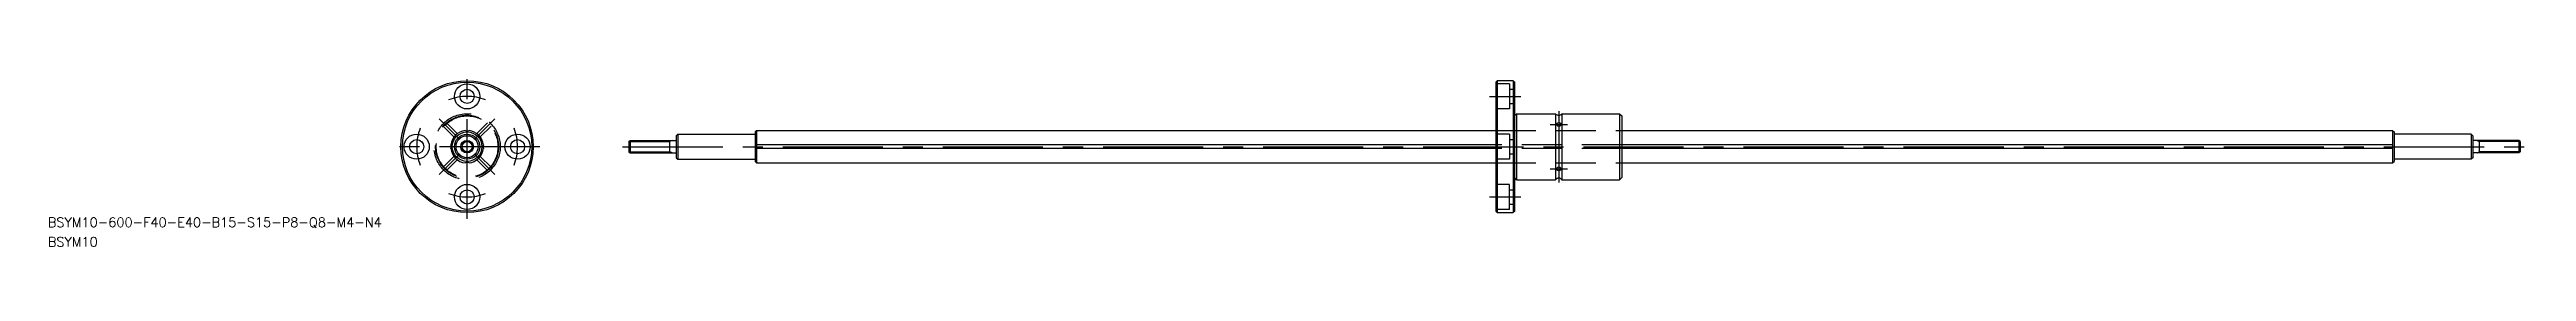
# Model space of a CAD drawing. Extents: x -132 to 653, y -32 to 23.
import ezdxf

# ---------------------------------------------------------------- set-up
doc = ezdxf.new("R2010")
doc.units = 0
doc.linetypes.add('CENTER', pattern=[50.8, 31.75, -6.35, 6.35, -6.35])
doc.linetypes.add('DASHED', pattern=[19.05, 12.7, -6.35])
doc.layers.get('0').update_dxf_attribs({"linetype": 'CONTINUOUS'})
doc.layers.add('CENTER', color=1, linetype='CENTER')
doc.styles.get("Standard").update_dxf_attribs({"font": 'txt.shx', "height": 3, "bigfont": 'bigfont.shx'})

# ---------------------------------------------------------------- blocks, each defined once
blk = doc.blocks.new('*U3')
at = {"color": 7, "linetype": 'CONTINUOUS'}
blk.add_text('BSYM10-600-F40-E40-B15-S15-P8-Q8-M4-N4', height=3, dxfattribs=at).set_placement((-133, -25.57))
blk = doc.blocks.new('*U4')
at = {"color": 7, "linetype": 'CONTINUOUS'}
blk.add_text('BSYM10', height=3, dxfattribs=at).set_placement((-133, -31.8))

msp = doc.modelspace()

# ---------------------------------------------------------------- linework, layer by layer
at = {"color": 7, "linetype": 'CONTINUOUS'}
for p, q in [((326.85, 21), (326.35, 20.5)), ((326.35, 20.5), (326.35, -20.5)), ((326.85, 21), (326.85, -21)), ((331.85, 21), (326.85, 21)), ((331.85, 21), (331.85, -21)), ((331.85, 21), (332.35, 20.5)), ((332.35, -20.5), (332.35, 20.5)), ((332.35, 9.9), (332.95, 10.5)), ((332.95, 10.5), (332.95, -10.5)), ((332.95, 10.5), (345.35, 10.5)), ((345.35, 10.5), (345.35, -10.5)), ((347.35, 10.5), (347.35, -10.5)), ((347.35, 10.5), (365.65, 10.5)), ((365.65, 10.5), (365.65, -10.5)), ((365.65, 10.5), (366.35, 9.8)), ((366.35, 9.8), (366.35, -9.8)), ((51.35, 1.62), (51.73, 2)), ((51.35, 1.62), (51.35, -1.62)), ((51.73, 2), (66.35, 2)), ((51.73, 2), (51.73, -2)), ((64.35, -2), (64.35, 2)), ((66.35, 3.5), (66.85, 4)), ((66.35, 3.5), (66.35, -3.5)), ((66.85, 4), (66.85, -4)), ((66.85, 4), (91.35, 4)), ((91.35, 4.7), (91.82, 5.16)), ((91.35, 4.7), (91.35, -4.7)), ((91.82, 5.16), (326.35, 5.16)), ((91.85, 5.16), (91.85, -5.16)), ((326.35, 0.6), (91.85, 0.6)), ((366.35, 5.16), (610.89, 5.16)), ((610.85, 0.6), (366.35, 0.6)), ((610.85, 5.16), (610.85, -5.16)), ((610.89, 5.16), (611.35, 4.7)), ((611.35, 4.7), (611.35, -4.7)), ((635.85, 4), (611.35, 4)), ((635.85, 4), (635.85, -4)), ((636.35, 3.5), (635.85, 4)), ((636.35, 3.5), (636.35, -3.5)), ((650.98, 2), (636.35, 2)), ((638.35, 2), (638.35, -2)), ((650.98, 2), (650.98, -2)), ((651.35, 1.62), (650.98, 2)), ((651.35, 1.62), (651.35, -1.62)), ((51.35, -1.62), (51.73, -2)), ((51.73, -2), (66.35, -2)), ((66.35, -3.5), (66.85, -4)), ((66.85, -4), (91.85, -4)), ((91.35, -4.7), (91.82, -5.16)), ((91.82, -5.16), (326.35, -5.16)), ((326.35, -0.6), (91.85, -0.6)), ((610.85, -0.6), (366.35, -0.6)), ((366.35, -5.16), (610.89, -5.16)), ((610.89, -5.16), (611.35, -4.7)), ((635.85, -4), (611.35, -4)), ((636.35, -3.5), (635.85, -4)), ((650.98, -2), (636.35, -2)), ((651.35, -1.62), (650.98, -2)), ((332.95, -10.5), (332.35, -9.9)), ((332.95, -10.5), (345.35, -10.5)), ((347.35, -10.5), (365.65, -10.5)), ((365.65, -10.5), (366.35, -9.8)), ((326.35, -20.5), (326.85, -21)), ((326.85, -21), (331.85, -21)), ((332.35, -20.5), (331.85, -21))]:
    msp.add_line(p, q, dxfattribs=at)
at = {"color": 3, "linetype": 'DASHED'}
for p, q in [((330.75, 20), (326.35, 20)), ((330.75, 20), (330.75, 12)), ((330.75, 18.25), (332.35, 18.25)), ((330.75, 12), (326.35, 12)), ((330.75, 13.75), (332.35, 13.75)), ((-4.17, 3.11), (-7.58, 6.52)), ((-3.11, 4.17), (-6.52, 7.58)), ((3.11, 4.17), (6.52, 7.58)), ((4.17, 3.11), (7.58, 6.52)), ((326.35, 5.16), (366.35, 5.16)), ((330.75, 4), (326.35, 4)), ((366.35, 0.6), (326.35, 0.6)), ((330.75, 4), (330.75, -4)), ((330.75, 2.25), (332.35, 2.25)), ((-4.17, -3.11), (-7.58, -6.52)), ((-3.11, -4.17), (-6.52, -7.58)), ((3.11, -4.17), (6.52, -7.58)), ((4.17, -3.11), (7.58, -6.52)), ((366.35, -0.6), (326.35, -0.6)), ((330.75, -4), (326.35, -4)), ((326.35, -5.16), (366.35, -5.16)), ((330.75, -2.25), (332.35, -2.25)), ((330.75, -12), (326.35, -12)), ((330.75, -20), (330.75, -12)), ((330.75, -13.75), (332.35, -13.75)), ((330.75, -20), (326.35, -20)), ((330.75, -18.25), (332.35, -18.25))]:
    msp.add_line(p, q, dxfattribs=at)
at = {"color": 3, "linetype": 'CONTINUOUS'}
for p, q in [((51.35, 1.62), (64.35, 1.62)), ((65.01, 2), (64.35, 1.62)), ((637.7, 2), (638.35, 1.62)), ((651.35, 1.62), (638.35, 1.62)), ((51.35, -1.62), (64.35, -1.62)), ((65.01, -2), (64.35, -1.62)), ((637.7, -2), (638.35, -1.62)), ((651.35, -1.62), (638.35, -1.62))]:
    msp.add_line(p, q, dxfattribs=at)
at = {"color": 7, "linetype": 'CONTINUOUS'}
for centre, radius in [((0, 0), 21), ((0, 0), 20.5), ((0, 16), 4), ((0, 16), 2.25), ((-16, 0), 4), ((-16, 0), 2.25), ((0, 0), 4.7), ((0, 0), 4), ((0, 0), 3.5), ((0, 0), 2), ((16, 0), 4), ((16, 0), 2.25), ((0, -16), 4), ((0, -16), 2.25)]:
    msp.add_circle(centre, radius, dxfattribs=at)
at = {"color": 3, "linetype": 'DASHED'}
for radius in [10.5, 10, 9.8]:
    msp.add_circle((0, 0), radius, dxfattribs=at)
at = {"color": 3, "linetype": 'CONTINUOUS'}
msp.add_circle((0, 0), 1.62, dxfattribs=at)
at = {"color": 7, "linetype": 'CONTINUOUS'}
for centre, radius, start, end in [((346.35, 11.25), 1.25, 216.8699, 323.1301), ((0, 0), 5.2, 96.67213, 173.32787), ((-6.19, 0), 1.19, 329.48856, 30.51144), ((0, 6.19), 1.19, 239.48856, 300.51144), ((0, 0), 5.2, 6.67213, 83.32787), ((6.19, 0), 1.19, 149.48856, 210.51144), ((346.09, 7.05), 0.49, 114.12209, 177.08548), ((346.19, 7.12), 0.583, 184.73215, 240.93282), ((346.35, 6.33), 1.25, 68.30725, 111.69275), ((346.35, 7.72), 1.2, 247.81173, 292.18827), ((346.52, 7.12), 0.583, 299.06718, 355.26785), ((346.62, 7.05), 0.49, 2.91452, 65.87791), ((0, 0), 5.2, 186.67213, 263.32787), ((0, -6.19), 1.19, 59.48856, 120.51144), ((0, 0), 5.2, 276.67213, 353.32787), ((346.19, -7.12), 0.583, 119.06718, 175.26785), ((346.09, -7.05), 0.49, 182.91452, 245.87791), ((346.35, -6.33), 1.25, 248.30725, 291.69275), ((346.35, -7.72), 1.2, 67.81173, 112.18827), ((346.52, -7.12), 0.583, 4.73215, 60.93282), ((346.62, -7.05), 0.49, 294.12209, 357.08548), ((346.35, -11.25), 1.25, 36.8699, 143.1301)]:
    msp.add_arc(centre, radius, start, end, dxfattribs=at)
at = {"layer": 'CENTER', "color": 1, "linetype": 'CENTER'}
for p, q in [((0, -23), (0, 23)), ((324.35, 16), (334.35, 16)), ((-2.26, 2.26), (-8.84, 8.84)), ((2.26, 2.26), (8.84, 8.84)), ((346.35, 11.34), (346.35, -11.39)), ((23.02, 0), (-22.98, 0)), ((49.35, 0), (653.35, 0)), ((343.61, 7.07), (349.1, 7.07)), ((-2.26, -2.26), (-8.84, -8.84)), ((2.26, -2.26), (8.84, -8.84)), ((343.61, -7.07), (349.1, -7.07)), ((324.35, -16), (334.35, -16))]:
    msp.add_line(p, q, dxfattribs=at)
for start, end in [(68.47652, 111.52348), (158.47652, 201.52348), (338.47652, 21.52348), (248.47652, 291.52348)]:
    msp.add_arc((0, 0), 16, start, end, dxfattribs=at)

# ---------------------------------------------------------------- block references
at = {"color": 7, "linetype": 'CONTINUOUS'}
for name in ['*U3', '*U4']:
    msp.add_blockref(name, (0, 0), dxfattribs=at)

doc.saveas('drawing.dxf')
